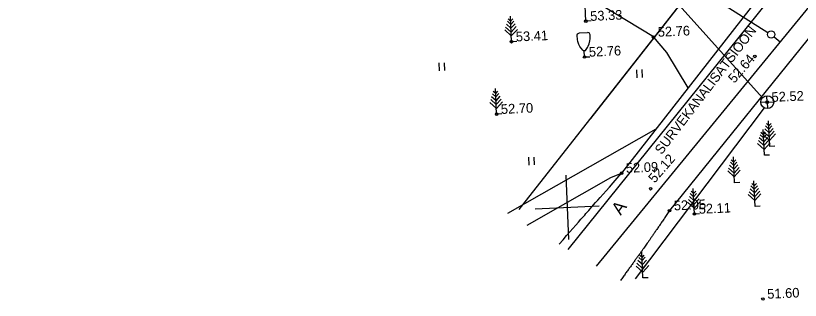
# Model space of a CAD drawing. Extents: x 640662 to 641600, y 6456491 to 6456983.
# Drawn here: x 641024.2 to 641085.2, y 6456490.6 to 6456512.8 of the extents above; entities that cross this region are included whole.
import ezdxf

# ---------------------------------------------------------------- set-up
doc = ezdxf.new("R2010")
doc.units = 0
for name, color, linetype in [('Level 10', 7, 'Continuous'), ('Level 14', 7, 'Continuous'), ('Level 15', 7, 'Continuous'), ('Level 30', 7, 'Continuous'), ('Level 31', 7, 'Continuous'), ('Level 4', 7, 'Continuous'), ('Level 40', 7, 'Continuous'), ('Level 41', 7, 'Continuous'), ('Level 5', 7, 'Continuous'), ('Level 54', 7, 'Continuous'), ('Level 58', 7, 'Continuous'), ('Level 59', 7, 'Continuous'), ('Level 61', 7, 'Continuous'), ('Level 63', 7, 'Continuous')]:
    doc.layers.add(name, color=color, linetype=linetype)

# ---------------------------------------------------------------- blocks, each defined once
blk = doc.blocks.new('KMAND')
at = {"layer": 'Level 10'}
for p, q in [((0, 0), (0, 2000)), ((0, 1050), (-329.73, 1379.73)), ((0, 1350), (-248.65, 1598.65)), ((0, 1600), (-181.08, 1781.08)), ((0, 1600), (181.08, 1781.08)), ((0, 1350), (248.65, 1598.65)), ((0, 1050), (329.73, 1379.73)), ((0, 450), (-491.89, 941.89)), ((0, 750), (-410.81, 1160.81)), ((0, 750), (410.81, 1160.81)), ((0, 450), (491.89, 941.89)), ((400, 0), (0, 0))]:
    blk.add_line(p, q, dxfattribs=at)
blk = doc.blocks.new('VKORIS')
at = {"layer": 'Level 61'}
for p, q in [((0, 2500), (0, -2500)), ((-2500, 0), (2500, 0))]:
    blk.add_line(p, q, dxfattribs=at)
blk = doc.blocks.new('VHEIN_')
at = {"layer": 'Level 41'}
for p, q in [((0, 620.11), (0, 0)), ((405.61, 608.83), (405.61, 0))]:
    blk.add_line(p, q, dxfattribs=at)
blk = doc.blocks.new('VKRAAN')
at = {"layer": 'Level 5'}
blk.add_circle((0, 0), 289, dxfattribs=at)

msp = doc.modelspace()

# ---------------------------------------------------------------- linework, layer by layer
at = {"layer": 'Level 10'}
for p, q in [((641068.534, 6456512.335), (641068.444, 6456514.333)), ((641062.689, 6456512.085), (641062.43, 6456512.322)), ((641062.678, 6456512.334), (641062.489, 6456512.507)), ((641062.75, 6456510.736), (641062.66, 6456512.734)), ((641062.678, 6456512.334), (641062.851, 6456512.523)), ((641062.689, 6456512.085), (641062.927, 6456512.344)), ((641068.933, 6456512.353), (641068.534, 6456512.335)), ((641068.534, 6456512.335), (641068.534, 6456512.335)), ((641062.716, 6456511.485), (641062.288, 6456511.877)), ((641062.703, 6456511.785), (641062.359, 6456512.1)), ((641062.703, 6456511.785), (641063.018, 6456512.129)), ((641062.716, 6456511.485), (641063.108, 6456511.914)), ((641062.73, 6456511.186), (641062.216, 6456511.655)), ((641062.73, 6456511.186), (641063.199, 6456511.699)), ((641068.047, 6456511.436), (641068.647, 6456511.463)), ((641063.149, 6456510.754), (641062.75, 6456510.736)), ((641062.75, 6456510.736), (641062.75, 6456510.736)), ((641068.31, 6456510.046), (641068.51, 6456510.055)), ((641068.432, 6456509.551), (641068.41, 6456510.051)), ((641068.432, 6456509.551), (641068.832, 6456509.569)), ((641068.432, 6456509.551), (641068.432, 6456509.551)), ((641061.515, 6456506.698), (641061.326, 6456506.871)), ((641061.587, 6456505.1), (641061.498, 6456507.098)), ((641061.515, 6456506.698), (641061.688, 6456506.887)), ((641061.553, 6456505.849), (641061.125, 6456506.241)), ((641061.54, 6456506.149), (641061.196, 6456506.463)), ((641061.527, 6456506.449), (641061.267, 6456506.686)), ((641061.527, 6456506.449), (641061.764, 6456506.708)), ((641061.54, 6456506.149), (641061.855, 6456506.493)), ((641061.553, 6456505.849), (641061.945, 6456506.278)), ((641061.567, 6456505.55), (641061.054, 6456506.019)), ((641061.567, 6456505.55), (641062.036, 6456506.063)), ((641061.987, 6456505.118), (641061.587, 6456505.1)), ((641061.587, 6456505.1), (641061.587, 6456505.1)), ((641076.917, 6456498.684), (641076.657, 6456498.921)), ((641076.906, 6456498.934), (641076.717, 6456499.107)), ((641076.977, 6456497.336), (641076.888, 6456499.333)), ((641076.906, 6456498.934), (641077.078, 6456499.123)), ((641076.917, 6456498.684), (641077.154, 6456498.944)), ((641076.944, 6456498.085), (641076.515, 6456498.477)), ((641076.93, 6456498.384), (641076.586, 6456498.699)), ((641076.93, 6456498.384), (641077.245, 6456498.729)), ((641076.944, 6456498.085), (641077.336, 6456498.513)), ((641076.957, 6456497.785), (641077.426, 6456498.298)), ((641076.957, 6456497.785), (641076.444, 6456498.254)), ((641077.377, 6456497.353), (641076.977, 6456497.336)), ((641076.977, 6456497.336), (641076.977, 6456497.336))]:
    msp.add_line(p, q, dxfattribs=at)
for points in [[(641068.31, 6456510.046), (641068.142, 6456510.252), (641068.073, 6456510.361), (641067.988, 6456510.532), (641067.916, 6456510.755), (641067.886, 6456510.909), (641067.857, 6456511.227), (641067.857, 6456511.269), (641067.883, 6456511.341), (641067.922, 6456511.38), (641068.047, 6456511.436)], [(641068.51, 6456510.055), (641068.658, 6456510.275), (641068.718, 6456510.389), (641068.787, 6456510.568), (641068.838, 6456510.796), (641068.855, 6456510.953), (641068.855, 6456511.272), (641068.851, 6456511.313), (641068.819, 6456511.383), (641068.777, 6456511.418), (641068.647, 6456511.463)]]:
    msp.add_lwpolyline(points, dxfattribs=at)
at = {"layer": 'Level 14'}
for points in [[(641067.156, 6456494.572), (641082.71, 6456513.899), (641114.584, 6456554.596), (641131.684, 6456576.351)], [(641073.926, 6456515.691), (641082.279, 6456506.376)], [(641082.402, 6456505.601), (641072.36, 6456492.297)]]:
    msp.add_lwpolyline(points, dxfattribs=at)
at = {"layer": 'Level 15'}
msp.add_line((641083.177, 6456511.121), (641083.654, 6456510.73), dxfattribs=at)
for points in [[(640930.615, 6456589.856), (640954.999, 6456576.439), (640981.975, 6456562.012), (641008.957, 6456547.664), (641031.527, 6456536.337), (641046.669, 6456529.627), (641060.399, 6456523.342), (641074.159, 6456516.865), (641082.704, 6456511.453)], [(641128.088, 6456564.414), (641114.845, 6456548.781), (641069.345, 6456493.274)]]:
    msp.add_lwpolyline(points, dxfattribs=at)
at = {"layer": 'Level 30'}
for p, q in [((641073.793, 6456511.106), (641073.793, 6456511.106)), ((641071.314, 6456500.518), (641071.314, 6456500.518)), ((641075.045, 6456497.6), (641075.045, 6456497.6))]:
    msp.add_line(p, q, dxfattribs=at)
for points in [[(641175.476, 6456612.313), (641170.701, 6456616.769), (641169.671, 6456617.114), (641168.489, 6456616.224), (641166.396, 6456613.583), (641164.462, 6456610.943), (641152.711, 6456595.729), (641144.496, 6456585.176), (641135.986, 6456574.348), (641127.769, 6456563.828), (641119.46, 6456553.178), (641111.927, 6456543.578), (641104.896, 6456534.782), (641097.125, 6456524.738), (641087.368, 6456512.854), (641075.045, 6456497.6)], [(641159.14, 6456615.021), (641158.39, 6456613.446), (641156.934, 6456610.985), (641148.515, 6456599.508), (641140.023, 6456588.646), (641131.696, 6456577.974), (641123.045, 6456566.809), (641114.779, 6456556.265), (641107.766, 6456547.239), (641100.808, 6456538.452), (641092.785, 6456528.043), (641083.349, 6456515.941), (641071.314, 6456500.518)], [(641076.481, 6456507.14), (641074.843, 6456509.889), (641073.793, 6456511.106), (641061.917, 6456518.323), (641057.854, 6456520.506), (641036.338, 6456528.575), (641029.754, 6456533.472)], [(641073.989, 6456503.946), (641062.431, 6456497.374)], [(641063.975, 6456496.458), (641070.475, 6456500.165), (641071.314, 6456500.518)]]:
    msp.add_lwpolyline(points, dxfattribs=at)
for points, degree in [([(641066.452, 6456494.989), (641067.304, 6456495.975), (641068.345, 6456497.162), (641069.372, 6456498.301), (641071.314, 6456500.518)], 3), ([(641075.045, 6456497.6), (641073.79, 6456495.742), (641072.513, 6456493.94), (641071.217, 6456492.163)], 2)]:
    msp.add_open_spline(points, degree=degree, dxfattribs=at)
at = {"layer": 'Level 31'}
for p, q in [((641081.679, 6456509.596), (641081.679, 6456509.596)), ((641073.571, 6456499.304), (641073.571, 6456499.304)), ((641082.311, 6456490.728), (641082.311, 6456490.728))]:
    msp.add_line(p, q, dxfattribs=at)
for centre in [(641081.679, 6456509.596), (641073.571, 6456499.304), (641082.311, 6456490.728)]:
    msp.add_circle(centre, 0.1, dxfattribs=at)
at = {"layer": 'Level 4'}
for q in [(641082.625, 6456506.537), (641082.148, 6456506.015), (641083.146, 6456506.059), (641082.647, 6456506.037), (641082.669, 6456505.538)]:
    msp.add_line((641082.647, 6456506.037), q, dxfattribs=at)
msp.add_circle((641082.647, 6456506.037), 0.5, dxfattribs=at)
at = {"layer": 'Level 40'}
for points in [[(641059.634, 6456583.957), (641077.279, 6456572.289), (641129.589, 6456582.058), (641068.88, 6456504.762)], [(641100.728, 6456545.311), (641063.315, 6456497.676)]]:
    msp.add_lwpolyline(points, dxfattribs=at)
at = {"layer": 'Level 54'}
for centre in [(641068.534, 6456512.335), (641073.793, 6456511.106), (641062.75, 6456510.736), (641068.432, 6456509.551), (641081.679, 6456509.596), (641082.647, 6456506.037), (641061.587, 6456505.1), (641071.314, 6456500.518), (641073.571, 6456499.304), (641075.045, 6456497.6), (641076.977, 6456497.336), (641082.311, 6456490.728)]:
    msp.add_circle(centre, 0.1, dxfattribs=at)
at = {"layer": 'Level 61'}
for p, q in [((641066.968, 6456500.352), (641067.192, 6456495.358)), ((641064.583, 6456497.743), (641069.577, 6456497.967))]:
    msp.add_line(p, q, dxfattribs=at)

# ---------------------------------------------------------------- block references
at = {"layer": 'Level 10', "xscale": 0.0009998986622778018, "yscale": 0.000999898662277802, "rotation": 2.563989337780391}
for p in [(641082.838, 6456502.599), (641082.421, 6456501.905), (641080.103, 6456499.774), (641081.701, 6456497.932), (641072.973, 6456492.363)]:
    msp.add_blockref('KMAND', p, dxfattribs=at)
at = {"layer": 'Level 41', "xscale": 0.0009998986622778018, "yscale": 0.000999898662277802, "rotation": 2.563989337780391}
for p in [(641057.118, 6456508.475), (641072.501, 6456507.938), (641064.1, 6456501.138)]:
    msp.add_blockref('VHEIN_', p, dxfattribs=at)
at = {"layer": 'Level 5', "xscale": 0.0009998986622778018, "yscale": 0.000999898662277802, "rotation": 2.563989337780391}
msp.add_blockref('VKRAAN', (641082.949, 6456511.298), dxfattribs=at)
at = {"layer": 'Level 61', "xscale": 0.0009998986622778018, "yscale": 0.000999898662277802, "rotation": 2.563989337780391}
msp.add_blockref('VKORIS', (641067.08, 6456497.855), dxfattribs=at)

# ---------------------------------------------------------------- texts
at = {"layer": 'Level 14'}
msp.add_text('SURVEKANALISATSIOON', height=0.74992, rotation=52.57376, dxfattribs=at).set_placement((641074.424, 6456501.907))
at = {"layer": 'Level 31'}
for s, rotation, p in [('52.64', 49.12546, (641080.089, 6456507.463)), ('52.12', 49.09826, (641073.888, 6456499.701)), ('51.60', 2.56399, (641082.66, 6456490.744))]:
    msp.add_text(s, height=0.7499, rotation=rotation, dxfattribs=at).set_placement(p)
at = {"layer": 'Level 58'}
msp.add_text('A', height=1, rotation=53.90742, dxfattribs=at).set_placement((641071.243, 6456497.185))
at = {"layer": 'Level 59'}
for s, p in [('53.33', (641068.883, 6456512.351)), ('52.70', (641061.937, 6456505.116))]:
    msp.add_text(s, height=0.7499, rotation=2.56399, dxfattribs=at).set_placement(p)
at = {"layer": 'Level 63'}
for s, p in [('52.76', (641074.143, 6456511.121)), ('53.41', (641063.099, 6456510.752)), ('52.76', (641068.782, 6456509.567)), ('52.52', (641082.997, 6456506.053)), ('52.09', (641071.663, 6456500.534)), ('52.05', (641075.394, 6456497.616)), ('52.11', (641077.327, 6456497.351))]:
    msp.add_text(s, height=0.7499, rotation=2.56399, dxfattribs=at).set_placement(p)

doc.saveas('drawing.dxf')
